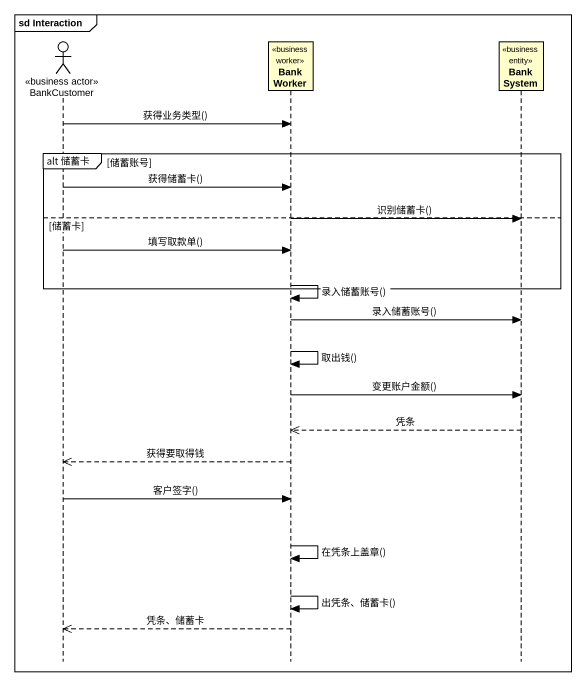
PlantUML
@startuml
mainframe sd Interaction
hide footbox
actor BankCustomer <<business actor>>
participant BankWorker <<business worker>>
participant BankSystem <<business entity>>

BankCustomer -> BankWorker : 获得业务类型()
group alt 储蓄卡 [储蓄账号]
  BankCustomer -> BankWorker : 获得储蓄卡()
else 储蓄卡
  BankWorker -> BankSystem : 识别储蓄卡()
  BankCustomer -> BankWorker : 填写取款单()
  BankWorker -> BankWorker : 录入储蓄账号()
end
BankWorker -> BankSystem : 录入储蓄账号()
BankWorker -> BankWorker : 取出钱()
BankWorker -> BankSystem : 变更账户金额()
BankSystem -->> BankWorker : 凭条
BankWorker -->> BankCustomer : 获得要取得钱
BankCustomer -> BankWorker : 客户签字()
BankWorker -> BankWorker : 在凭条上盖章()
BankWorker -> BankWorker : 出凭条、储蓄卡()
BankWorker -->> BankCustomer : 凭条、储蓄卡
@enduml
